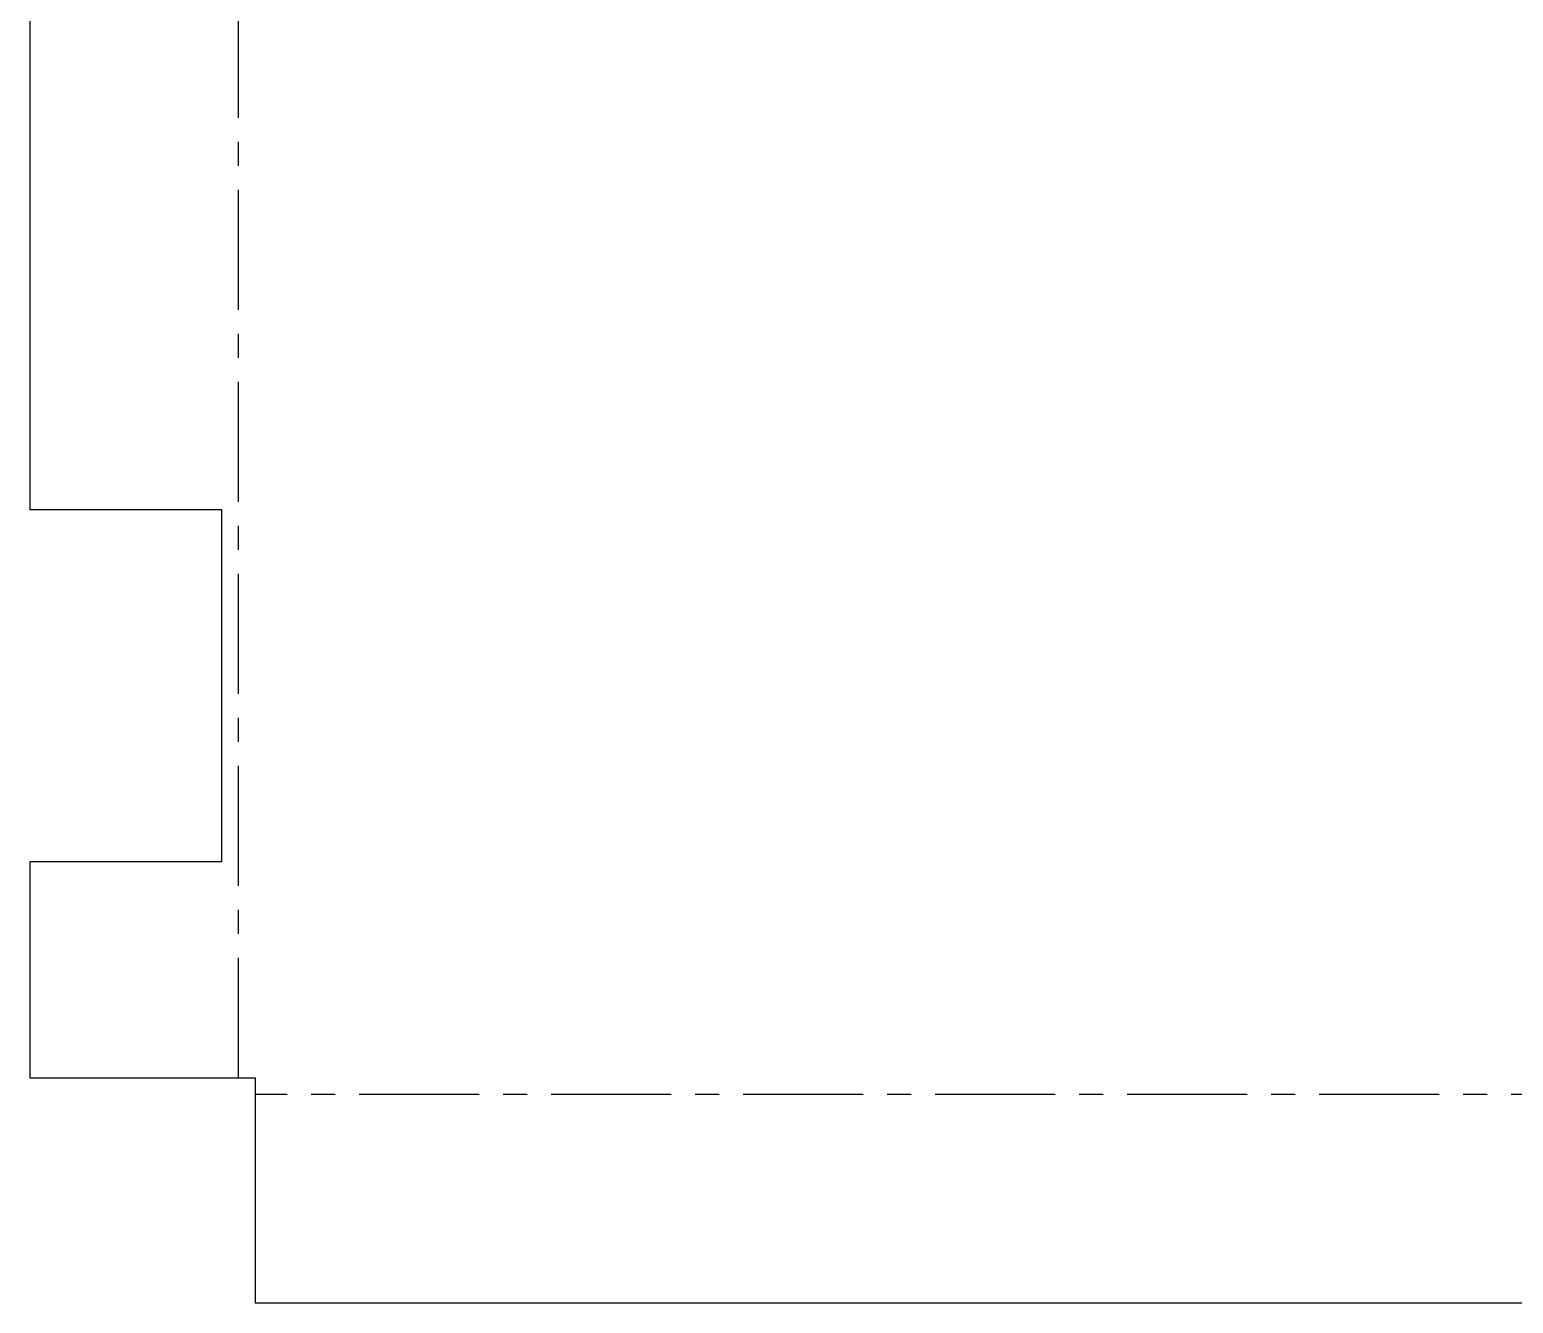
# Model space of a CAD drawing. Extents: x -28 to 1088, y -1245 to 28.
# Drawn here: x -28.2 to 157.3, y -1245.2 to -1086 of the extents above; entities that cross this region are included whole.
import ezdxf

# ---------------------------------------------------------------- set-up
doc = ezdxf.new("R2010")
doc.units = 0
doc.header["$MEASUREMENT"] = 0
doc.linetypes.add('AXES', pattern=[24, 15, -3, 3, -3])
doc.layers.get('0').update_dxf_attribs({"linetype": 'CONTINUOUS'})

msp = doc.modelspace()

# ---------------------------------------------------------------- linework, layer by layer
at = {"color": 7}
for p, q in [((-28.163419, 0), (-28.163419, -1146)), ((-4.163419, -1146), (-28.163419, -1146)), ((-4.163419, -1190), (-4.163419, -1146)), ((-4.163419, -1190), (-28.163419, -1190)), ((-28.163419, -1190), (-28.163419, -1217)), ((-28.163419, -1217), (0, -1217)), ((0, -1217), (0, -1245.163419)), ((1060, -1245.163419), (0, -1245.163419))]:
    msp.add_line(p, q, dxfattribs=at)
at = {"color": 1, "linetype": 'AXES'}
for p, q in [((-2.08171, -1217), (-2.08171, 0)), ((1060, -1219.08171), (0, -1219.08171))]:
    msp.add_line(p, q, dxfattribs=at)

doc.saveas('drawing.dxf')
